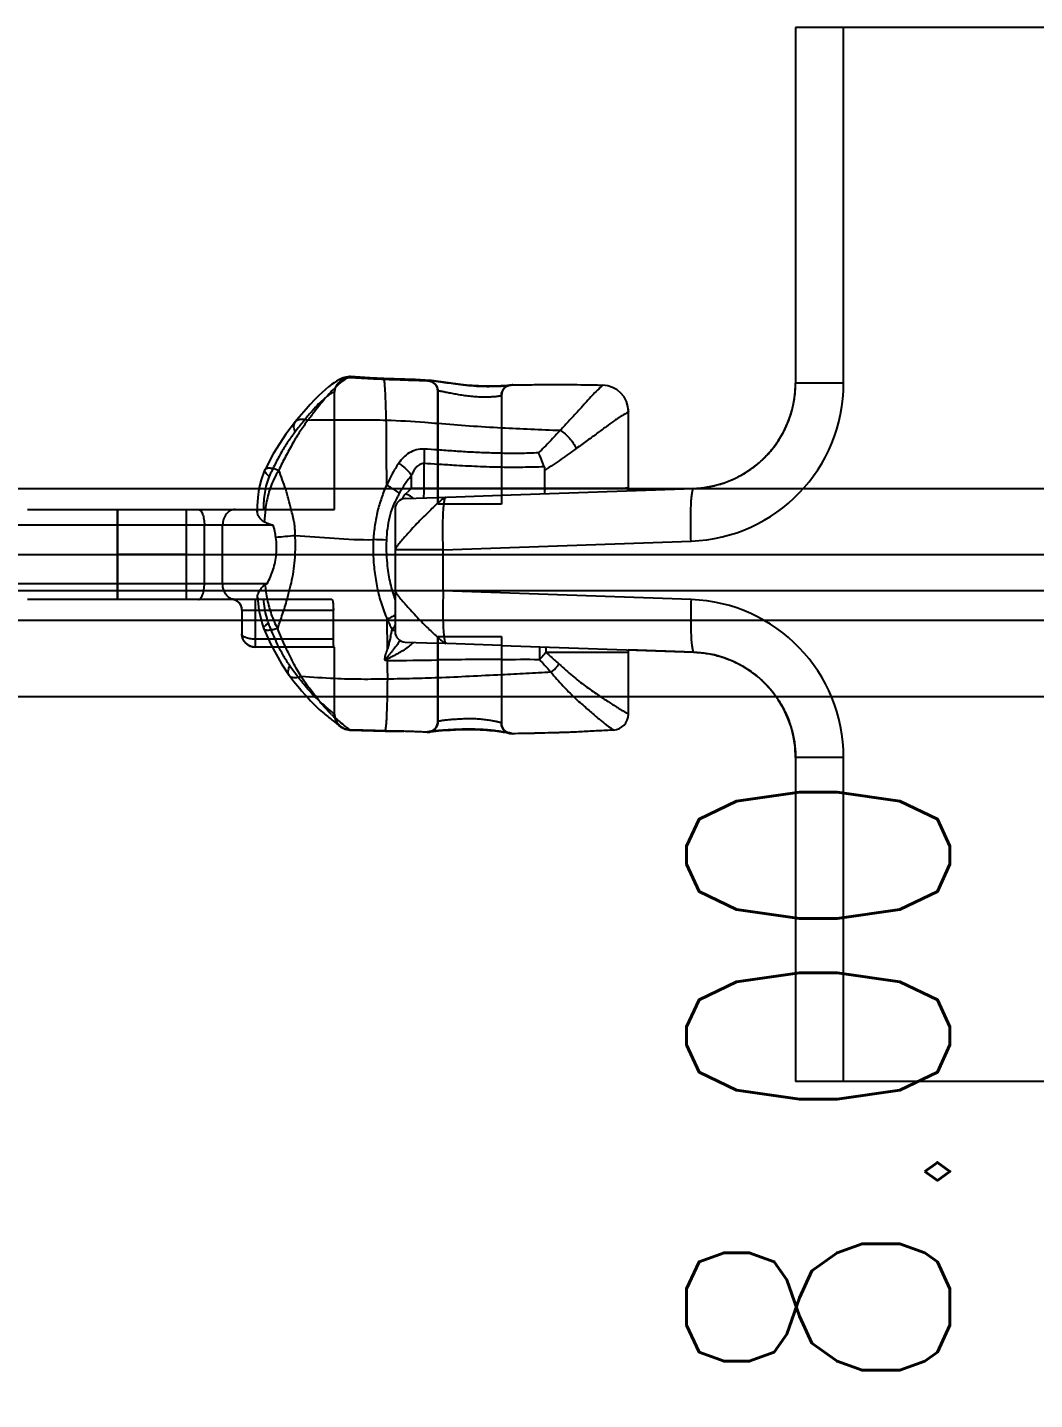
# Model space of a CAD drawing. Header units: millimetres. Extents: x 23075 to 24509, y -21593 to -20579.
# Drawn here: x 23833.58 to 23852.69, y -21282.66 to -21256.62 of the extents above; entities that cross this region are included whole.
import ezdxf

# ---------------------------------------------------------------- set-up
doc = ezdxf.new("R2010")
doc.units = ezdxf.units.MM
doc.header["$LTSCALE"] = 8
doc.linetypes.add('CENTER2', pattern=[1.125, 0.75, -0.125, 0.125, -0.125])
doc.layers.get('DEFPOINTS').update_dxf_attribs({"color": 6})
doc.layers.add('Cav-cor', color=30, linetype='Continuous')
doc.layers.add('PIN', color=5, linetype='Continuous')
doc.layers.add('dim', color=3, linetype='Continuous', lineweight=15)
doc.styles.get("Standard").update_dxf_attribs({"font": 'txt.shx', "width": 0.8, "bigfont": 'chineset.shx'})
doc.dimstyles.new('ISO-25', dxfattribs={"dimtxt": 5, "dimasz": 4, "dimexe": 0.3, "dimexo": 0.3, "dimtad": 0, "dimzin": 1, "dimdsep": 46, "dimtxsty": 'Standard', "dimcen": 0, "dimclrd": 3, "dimclre": 3, "dimclrt": 3, "dimazin": 0, "dimtfac": 1, "dimtofl": 0, "dimtmove": 0, "dimatfit": 0, "dimfxl": 0, "dimarcsym": 0})

# ---------------------------------------------------------------- blocks, each defined once
blk = doc.blocks.new('20160803.145918')
at = {"layer": 'PIN'}
for p, q in [((-120.73375, 1.25), (-4, 1.25)), ((-120.73375, -1.25), (-4, -1.25))]:
    blk.add_line(p, q, dxfattribs=at)
at = {"layer": 'PIN', "linetype": 'CENTER2'}
blk.add_line((-120.73375, 0), (0, 0), dxfattribs=at)
blk = doc.blocks.new('20160901.135126')
at = {"layer": 'Cav-cor', "color": 241}
for p, q in [((105.838, 19.562), (84.838, 19.562)), ((84.838, 19.562), (84.838, 12.813)), ((105.838, 19.562), (84.838, 19.562)), ((84.838, 19.562), (84.838, 12.813)), ((85.751, 12.813), (85.751, 19.562)), ((77.022, 12.902), (77.016, 12.888)), ((77.023, 12.902), (77.022, 12.902)), ((77.9, 12.865), (77.901, 12.865)), ((78.297, 12.811), (78.019, 12.852)), ((79.417, 12.775), (79.417, 12.775)), ((79.457, 12.779), (79.457, 12.779)), ((79.471, 12.779), (79.457, 12.779)), ((85.751, 12.813), (84.838, 12.813)), ((76.089, 12.623), (76.089, 12.624)), ((76.089, 12.617), (76.089, 12.623)), ((76.089, 10.416), (76.089, 12.616)), ((76.089, 10.416), (76.089, 12.616)), ((78.049, 12.657), (78.049, 10.516)), ((78.049, 12.656), (78.049, 12.657)), ((78.049, 10.516), (78.049, 12.657)), ((79.27, 12.655), (79.255, 12.578)), ((79.255, 12.578), (79.255, 10.516)), ((79.255, 12.578), (79.255, 12.578)), ((79.255, 12.578), (79.255, 12.578)), ((79.255, 12.578), (79.255, 10.516)), ((81.666, 12.305), (81.665, 12.316)), ((81.667, 12.272), (81.666, 12.305)), ((81.667, 10.818), (81.667, 12.272)), ((81.667, 12.272), (81.667, 12.272)), ((81.667, 10.818), (81.667, 12.272)), ((77.789, 10.818), (77.789, 11.285)), ((74.77, 11.173), (74.77, 11.173)), ((77.552, 10.818), (77.552, 11.066)), ((80.077, 10.818), (80.077, 11.16)), ((77.552, 10.818), (78.049, 10.818)), ((78.049, 10.818), (79.255, 10.818)), ((78.049, 10.645), (79.255, 10.687)), ((79.255, 10.818), (81.608, 10.818)), ((79.255, 10.687), (82.908, 10.814)), ((81.667, 10.818), (81.608, 10.818)), ((81.663, 10.771), (81.667, 10.818)), ((82.908, 10.814), (81.663, 10.771)), ((70.26, 10.416), (76.089, 10.416)), ((70.26, 10.416), (76.089, 10.416)), ((71.969, 10.416), (71.969, 8.707)), ((71.969, 10.416), (73.275, 10.416)), ((71.969, 8.707), (71.969, 10.416)), ((73.275, 10.416), (73.275, 8.707)), ((73.275, 10.416), (73.275, 8.707)), ((77.238, 10.423), (77.238, 8.097)), ((77.431, 10.623), (78.049, 10.645)), ((79.255, 10.516), (78.049, 10.516)), ((79.255, 10.516), (78.049, 10.516)), ((71.969, 10.114), (69.959, 10.114)), ((73.275, 10.114), (71.969, 10.114)), ((74.924, 10.114), (73.275, 10.114)), ((73.618, 9.009), (73.618, 10.114)), ((73.965, 9.009), (73.965, 10.114)), ((78.151, 9.651), (77.238, 9.651)), ((78.151, 9.651), (82.855, 9.815)), ((78.151, 8.87), (78.151, 9.651)), ((-16.052, 9.562), (71.969, 9.562)), ((73.275, 9.562), (71.969, 9.562)), ((73.275, 9.562), (108.838, 9.562)), ((3.571, 8.878), (108.838, 8.878)), ((69.959, 9.009), (71.969, 9.009)), ((71.969, 9.009), (73.275, 9.009)), ((73.275, 9.009), (74.811, 9.009)), ((74.768, 8.993), (74.811, 9.009)), ((78.151, 8.87), (77.238, 8.87)), ((82.855, 8.705), (78.151, 8.87)), ((71.969, 8.707), (70.26, 8.707)), ((71.969, 8.707), (70.26, 8.707)), ((73.275, 8.707), (71.969, 8.707)), ((74.129, 8.707), (73.275, 8.707)), ((76.036, 8.707), (73.275, 8.707)), ((74.582, 8.707), (74.582, 7.803)), ((74.33, 8.506), (74.33, 8.054)), ((74.33, 8.506), (76.066, 8.506)), ((74.33, 8.506), (74.33, 8.054)), ((76.066, 7.954), (76.066, 8.506)), ((74.749, 8.148), (74.749, 8.148)), ((76.066, 7.954), (74.582, 7.954)), ((77.431, 7.897), (78.049, 7.876)), ((78.049, 8.004), (78.049, 6.388)), ((78.049, 8.004), (79.255, 8.004)), ((78.049, 8.004), (79.255, 8.004)), ((78.049, 6.388), (78.049, 8.004)), ((79.255, 7.834), (78.049, 7.876)), ((79.255, 8.004), (79.255, 6.361)), ((79.255, 8.004), (79.255, 6.361)), ((79.255, 7.834), (82.908, 7.706)), ((76.089, 7.803), (74.582, 7.803)), ((76.089, 7.803), (74.582, 7.803)), ((76.089, 6.533), (76.089, 7.803)), ((76.089, 6.533), (76.089, 7.803)), ((81.667, 7.702), (80.101, 7.702)), ((81.667, 7.702), (81.663, 7.75)), ((82.908, 7.706), (81.663, 7.749)), ((81.667, 6.531), (81.667, 7.702)), ((81.667, 6.531), (81.667, 7.702)), ((3.571, 6.868), (108.838, 6.868)), ((76.089, 6.532), (76.086, 6.532)), ((76.089, 6.533), (76.089, 6.532)), ((81.667, 6.518), (81.667, 6.531)), ((76.06, 6.404), (76.118, 6.36)), ((76.118, 6.36), (76.139, 6.343)), ((76.139, 6.343), (76.156, 6.329)), ((76.156, 6.329), (76.178, 6.311)), ((78.049, 6.388), (78.047, 6.361)), ((78.049, 6.388), (78.049, 6.388)), ((78.049, 6.388), (78.049, 6.388)), ((79.26, 6.317), (79.255, 6.361)), ((79.255, 6.361), (79.255, 6.361)), ((79.255, 6.361), (79.255, 6.361)), ((79.276, 6.27), (79.26, 6.317)), ((79.298, 6.237), (79.276, 6.27)), ((76.381, 6.229), (76.379, 6.23)), ((76.381, 6.231), (76.381, 6.229)), ((76.381, 6.229), (77.05, 6.211)), ((77.049, 6.212), (77.05, 6.211)), ((77.05, 6.211), (77.05, 6.211)), ((77.05, 6.211), (77.163, 6.209)), ((77.163, 6.209), (77.402, 6.205)), ((77.293, 6.207), (77.266, 6.207)), ((77.484, 6.203), (77.469, 6.203)), ((77.484, 6.203), (77.47, 6.203)), ((77.496, 6.203), (77.484, 6.203)), ((77.506, 6.202), (77.496, 6.203)), ((77.838, 6.188), (77.838, 6.188)), ((77.91, 6.198), (77.907, 6.197)), ((77.918, 6.2), (77.91, 6.198)), ((78.129, 6.22), (78.205, 6.225)), ((78.205, 6.225), (78.291, 6.23)), ((79.374, 6.179), (79.356, 6.187)), ((79.457, 6.16), (79.457, 6.16)), ((84.838, 5.707), (84.838, -0.438)), ((85.751, 5.707), (84.838, 5.707)), ((84.838, 5.707), (84.838, -0.438)), ((85.751, -0.438), (85.751, 5.707)), ((105.838, -0.438), (84.838, -0.438)), ((105.838, -0.438), (84.838, -0.438))]:
    blk.add_line(p, q, dxfattribs=at)
for points in [[(76.393, 12.935), (76.375, 12.936), (76.303, 12.928), (76.251, 12.913), (76.209, 12.896), (76.167, 12.874), (76.124, 12.848), (76.082, 12.82), (76.033, 12.785), (75.977, 12.743), (75.918, 12.693), (75.853, 12.635), (75.783, 12.569), (75.708, 12.492), (75.629, 12.407), (75.548, 12.317), (75.463, 12.22), (75.374, 12.114), (75.347, 12.082)], [(77.022, 12.902), (76.758, 12.915), (76.393, 12.935)], [(77.901, 12.865), (77.618, 12.878), (77.023, 12.902)], [(78.019, 12.852), (77.971, 12.858), (77.929, 12.863), (77.9, 12.865)], [(79.418, 12.775), (79.409, 12.773), (79.377, 12.769), (79.322, 12.763), (79.245, 12.758), (79.151, 12.755), (79.046, 12.753), (78.934, 12.754), (78.818, 12.758), (78.703, 12.765), (78.592, 12.774), (78.486, 12.786), (78.388, 12.798), (78.297, 12.811)], [(78.047, 12.684), (78.049, 12.665), (78.049, 12.657)], [(75.347, 12.082), (75.164, 11.846), (74.926, 11.47), (74.77, 11.173)], [(74.77, 11.173), (74.756, 11.142), (74.694, 10.974), (74.654, 10.805), (74.631, 10.64), (74.621, 10.481), (74.62, 10.369)], [(74.625, 8.751), (74.651, 8.506), (74.714, 8.242), (74.749, 8.148)], [(74.749, 8.148), (74.879, 7.854), (75.08, 7.483), (75.227, 7.266)], [(75.227, 7.266), (75.238, 7.251), (75.277, 7.2), (75.315, 7.152), (75.353, 7.105), (75.391, 7.06), (75.427, 7.017), (75.463, 6.976), (75.532, 6.897)], [(75.532, 6.897), (75.566, 6.858), (75.6, 6.82), (75.634, 6.783), (75.668, 6.748), (75.702, 6.714), (75.735, 6.682), (75.767, 6.651), (75.798, 6.622), (75.828, 6.596), (75.857, 6.571), (75.884, 6.547), (75.91, 6.525), (75.935, 6.505), (75.959, 6.485), (75.981, 6.467), (76.003, 6.45), (76.023, 6.433), (76.042, 6.418), (76.06, 6.404)], [(76.09, 6.515), (76.089, 6.522), (76.089, 6.532)], [(76.178, 6.311), (76.186, 6.305), (76.195, 6.299), (76.203, 6.292), (76.211, 6.287), (76.216, 6.283), (76.219, 6.281)], [(76.217, 6.282), (76.288, 6.247), (76.371, 6.23), (76.381, 6.229)], [(78.017, 6.28), (77.992, 6.248), (77.963, 6.224), (77.962, 6.223)], [(78.047, 6.361), (78.036, 6.318), (78.017, 6.28)], [(77.907, 6.197), (77.907, 6.197), (77.907, 6.197), (77.911, 6.197), (77.917, 6.199), (77.927, 6.2), (77.938, 6.202), (77.953, 6.204), (77.97, 6.206), (77.989, 6.209), (78.012, 6.211), (78.037, 6.213), (78.064, 6.216), (78.095, 6.218), (78.129, 6.22)], [(77.962, 6.223), (77.936, 6.208), (77.918, 6.2)], [(78.291, 6.23), (78.387, 6.234), (78.438, 6.237), (78.492, 6.239), (78.548, 6.24), (78.606, 6.241), (78.666, 6.241), (78.727, 6.24), (78.789, 6.239), (78.851, 6.236), (78.912, 6.233), (78.971, 6.228), (79.028, 6.223), (79.081, 6.218), (79.132, 6.212), (79.178, 6.207), (79.22, 6.201), (79.258, 6.196), (79.292, 6.191), (79.32, 6.187), (79.344, 6.183), (79.363, 6.18), (79.375, 6.177), (79.377, 6.177)], [(79.356, 6.187), (79.331, 6.204), (79.302, 6.232), (79.298, 6.237)], [(79.377, 6.177), (79.382, 6.176), (79.382, 6.176), (79.374, 6.179)]]:
    blk.add_lwpolyline(points, dxfattribs=at)
for centre, radius, start, end in [((77.848, 12.657), 0.201, 0.255, 87.7044), ((79.456, 12.578), 0.201, 89.711, 179.9919), ((79.456, 12.578), 0.201, 89.711, 179.9919), ((81.164, 12.272), 0.503, 359.9822, 88.7832), ((81.164, 12.272), 0.503, 359.9822, 88.7832), ((82.751, 12.813), 3, 272, 360), ((82.838, 12.813), 2, 272, 0), ((77.9, 10.876), 2.581, 133.6783, 136.1135), ((78.53, -217.653), 229.778, 90.60854, 90.73484), ((81.609, 54.532), 42.631, 265.2092, 266.8339), ((80.136, 9.126), 3.238, 150.5436, 151.6797), ((75.955, 12.387), 2.238, 311.1608, 312.8189), ((77.426, 10.573), 0.13, 83.2344, 89.013), ((81.365, 10.818), 0.301, 351.0385, 0), ((81.365, 10.818), 0.301, 351.0385, 0), ((77.438, 10.423), 0.2, 92, 180), ((79.258, 9.163), 1.829, 131.2904, 132.3528), ((77.394, -12.808), 22.818, 95.1574, 96.086), ((76.219, -7.584), 17.438, 87.1943, 88.012), ((74.129, 8.506), 0.201, 0, 90), ((82.751, 5.707), 3, 0, 88), ((79.672, 9.439), 2.812, 203.1953, 204.7722), ((84.983, 11.958), 8.69, 205.7839, 206.1335), ((69.624, 9.694), 7.717, 347.8314, 348.3111), ((76.156, 8.874), 1.266, 324.0342, 325.2214), ((77.324, 9.029), 0.91, 260.9785, 262.7951), ((77.316, 8.967), 0.847, 262.7905, 264.6953), ((77.438, 8.097), 0.2, 180, 268), ((74.582, 8.054), 0.251, 180, 270), ((72.473, 9.078), 4.802, 347.0229, 347.8466), ((80.808, -237.912), 245.487, 90.36253, 90.64399), ((81.365, 7.702), 0.301, 0, 8.9615), ((81.365, 7.702), 0.301, 0, 8.9615), ((82.838, 5.707), 2, 0, 88), ((78.031, 8.636), 2.909, 226.5926, 228.452), ((76.391, 6.533), 0.302, 179.9806, 268.1659), ((76.388, 6.533), 0.299, 180.0047, 268.1795), ((81.365, 6.531), 0.302, 273.5894, 0.0005), ((81.365, 6.531), 0.302, 273.5894, 0.0005), ((78.408, 9.058), 3.475, 228.4218, 230.9041), ((77.848, 6.388), 0.201, 267.2242, 359.9976), ((77.848, 6.388), 0.201, 267.2242, 359.9976), ((79.456, 6.361), 0.201, 179.9936, 270.3554), ((79.456, 6.361), 0.201, 179.9936, 270.3554), ((77.408, 19.523), 13.316, 268.455, 268.8824), ((77.68, 33.638), 27.434, 268.8894, 269.1364), ((77.097, -8.782), 14.99, 88.8335, 89.2537), ((77.005, -13.577), 19.786, 88.8498, 89.1661), ((77.234, -1.96), 8.167, 88.3466, 88.8212), ((77.232, -1.814), 8.021, 88.3003, 88.7829), ((77.192, -3.13), 9.338, 88.0693, 88.2054), ((77.111, -5.43), 11.639, 87.628, 88.0551), ((78.133, 4.658), 1.561, 97.5835, 97.8221), ((79.032, 4.242), 1.97, 80.1414, 80.2594)]:
    blk.add_arc(centre, radius, start, end, dxfattribs=at)
for points in [[(76.089, 12.616), (76.089, 12.64), (76.095, 12.687), (76.119, 12.754), (76.157, 12.813), (76.209, 12.862), (76.27, 12.897), (76.337, 12.917), (76.384, 12.92), (76.407, 12.919)], [(76.407, 12.919), (76.514, 12.913), (76.722, 12.902), (76.92, 12.892), (77.016, 12.888)], [(77.016, 12.888), (77.087, 12.885), (77.229, 12.88), (77.436, 12.873), (77.643, 12.866), (77.785, 12.861), (77.856, 12.858)], [(77.856, 12.858), (77.877, 12.857), (77.916, 12.849), (77.971, 12.82), (78.015, 12.774), (78.042, 12.719), (78.049, 12.678), (78.049, 12.657)], [(79.338, 12.741), (79.362, 12.758), (79.389, 12.769), (79.417, 12.775)], [(79.457, 12.779), (79.561, 12.778), (79.766, 12.781), (80.066, 12.787), (80.352, 12.786), (80.627, 12.785), (80.897, 12.781), (81.082, 12.777), (81.175, 12.775)], [(79.255, 12.578), (79.255, 12.602), (79.259, 12.626), (79.268, 12.649)], [(79.268, 12.649), (79.282, 12.685), (79.307, 12.718), (79.338, 12.741)], [(78.049, 11.544), (77.963, 11.551), (77.877, 11.556), (77.79, 11.56)], [(78.049, 11.271), (77.962, 11.276), (77.876, 11.281), (77.789, 11.285)], [(80.068, 11.224), (80.074, 11.203), (80.077, 11.182), (80.077, 11.16)], [(77.552, 10.818), (77.527, 10.794), (77.502, 10.77), (77.476, 10.746)], [(74.776, 10.416), (74.766, 10.338), (74.759, 10.259), (74.753, 10.18)], [(77.386, 10.641), (77.382, 10.632), (77.378, 10.623), (77.375, 10.613)], [(76.824, 9.843), (76.82, 9.75), (76.819, 9.656), (76.822, 9.562)], [(77.072, 9.833), (77.069, 9.743), (77.069, 9.652), (77.073, 9.562)], [(74.768, 8.993), (74.777, 8.897), (74.791, 8.801), (74.811, 8.707)], [(74.629, 8.733), (74.627, 8.739), (74.626, 8.745), (74.625, 8.751)], [(77.119, 8.261), (77.132, 8.233), (77.145, 8.206), (77.158, 8.178)], [(77.238, 8.217), (77.225, 8.195), (77.211, 8.173), (77.196, 8.152)], [(77.042, 7.562), (77.042, 7.558), (77.043, 7.553), (77.045, 7.55)], [(77.095, 7.547), (77.413, 7.549), (77.731, 7.555), (78.049, 7.559)], [(79.255, 7.57), (79.495, 7.571), (79.736, 7.572), (79.976, 7.57)], [(77.095, 7.547), (77.079, 7.547), (77.062, 7.549), (77.045, 7.55)], [(76.089, 7.205), (75.878, 7.215), (75.668, 7.23), (75.457, 7.244)], [(76.144, 6.359), (76.112, 6.404), (76.093, 6.46), (76.09, 6.515)], [(76.379, 6.23), (76.323, 6.232), (76.266, 6.25), (76.219, 6.281)], [(76.662, 6.223), (76.568, 6.225), (76.474, 6.227), (76.379, 6.23)], [(77.049, 6.212), (76.934, 6.215), (76.708, 6.222), (76.489, 6.228), (76.381, 6.231)], [(77.052, 6.212), (76.922, 6.216), (76.792, 6.22), (76.662, 6.223)], [(77.484, 6.203), (77.411, 6.205), (77.266, 6.207), (77.121, 6.21), (77.049, 6.212)], [(77.838, 6.188), (77.794, 6.19), (77.709, 6.194), (77.591, 6.199), (77.519, 6.202), (77.484, 6.203)], [(77.838, 6.188), (77.861, 6.186), (77.885, 6.19), (77.907, 6.196)], [(79.457, 6.16), (79.419, 6.159), (79.379, 6.171), (79.347, 6.192)], [(81.384, 6.23), (81.287, 6.224), (81.091, 6.213), (80.79, 6.197), (80.495, 6.182), (80.211, 6.176), (79.945, 6.168), (79.693, 6.162), (79.534, 6.16), (79.457, 6.16)]]:
    blk.add_open_spline(points, degree=3, dxfattribs=at)
for points, knots in [([(76.089, 12.616), (76.089, 12.64), (76.095, 12.687), (76.119, 12.754), (76.157, 12.813), (76.209, 12.861), (76.27, 12.897), (76.337, 12.917), (76.384, 12.92), (76.407, 12.919)], [0, 0, 0, 0, 0.143277, 0.286482, 0.429569, 0.57244, 0.715076, 0.857546, 1, 1, 1, 1]), ([(76.204, 12.82), (76.197, 12.814), (76.167, 12.789), (76.139, 12.763), (76.118, 12.742)], [0, 0, 0, 0, 0.231713, 1, 1, 1, 1]), ([(76.338, 12.915), (76.318, 12.904), (76.272, 12.873), (76.228, 12.84), (76.204, 12.82)], [0, 0, 0, 0, 0.424491, 1, 1, 1, 1]), ([(76.393, 12.935), (76.386, 12.936), (76.366, 12.929), (76.349, 12.921), (76.338, 12.915)], [0, 0, 0, 0, 0.382917, 1, 1, 1, 1]), ([(76.407, 12.919), (76.407, 12.923), (76.405, 12.932), (76.397, 12.935), (76.393, 12.935)], [0, 0, 0, 0, 0.533923, 1, 1, 1, 1]), ([(76.407, 12.919), (76.511, 12.913), (76.714, 12.902), (76.917, 12.892), (77.016, 12.888)], [0, 0, 0, 0, 0.512582, 1, 1, 1, 1]), ([(77.016, 12.888), (77.087, 12.885), (77.227, 12.88), (77.436, 12.873), (77.645, 12.866), (77.785, 12.861), (77.856, 12.858)], [0, 0, 0, 0, 0.252568, 0.500156, 0.747842, 1, 1, 1, 1]), ([(77.028, 12.893), (77.027, 12.893), (77.027, 12.896), (77.025, 12.899), (77.024, 12.9)], [0, 0, 0, 0, 0.288826, 1, 1, 1, 1]), ([(77.044, 12.771), (77.042, 12.799), (77.038, 12.839), (77.032, 12.88), (77.028, 12.893)], [0, 0, 0, 0, 0.675139, 1, 1, 1, 1]), ([(77.071, 12.111), (77.069, 12.183), (77.065, 12.316), (77.059, 12.499), (77.052, 12.648), (77.047, 12.734), (77.044, 12.771)], [0, 0, 0, 0, 0.326082, 0.606221, 0.832037, 1, 1, 1, 1]), ([(77.856, 12.858), (77.857, 12.862), (77.877, 12.866), (77.89, 12.865), (77.9, 12.865)], [0, 0, 0, 0, 0.300818, 1, 1, 1, 1]), ([(77.856, 12.858), (77.876, 12.857), (77.917, 12.849), (77.971, 12.82), (78.015, 12.775), (78.042, 12.719), (78.049, 12.678), (78.049, 12.657)], [0, 0, 0, 0, 0.197848, 0.398337, 0.600753, 0.799922, 1, 1, 1, 1]), ([(77.901, 12.865), (77.904, 12.865), (77.917, 12.864), (77.931, 12.862), (77.941, 12.861)], [0, 0, 0, 0, 0.220312, 1, 1, 1, 1]), ([(77.941, 12.861), (77.95, 12.86), (77.988, 12.855), (78.026, 12.85), (78.056, 12.845)], [0, 0, 0, 0, 0.213083, 1, 1, 1, 1]), ([(78.056, 12.845), (78.165, 12.829), (78.406, 12.791), (78.715, 12.758), (78.973, 12.75), (79.143, 12.752), (79.281, 12.758), (79.362, 12.765), (79.395, 12.769)], [0, 0, 0, 0, 0.244944, 0.545423, 0.691586, 0.820704, 0.925478, 1, 1, 1, 1]), ([(79.395, 12.769), (79.402, 12.77), (79.422, 12.772), (79.442, 12.776), (79.454, 12.778)], [0, 0, 0, 0, 0.368835, 1, 1, 1, 1]), ([(79.457, 12.779), (79.559, 12.778), (79.762, 12.781), (80.059, 12.787), (80.346, 12.786), (80.625, 12.785), (80.9, 12.781), (81.083, 12.777), (81.175, 12.775)], [0, 0, 0, 0, 0.179107, 0.35307, 0.519815, 0.680488, 0.839051, 1, 1, 1, 1]), ([(81.175, 12.775), (81.175, 12.772), (81.172, 12.764), (81.161, 12.752), (81.142, 12.735), (81.116, 12.712), (81.084, 12.684), (81.029, 12.63), (80.945, 12.544), (80.856, 12.441), (80.772, 12.346), (80.699, 12.269), (80.622, 12.187), (80.542, 12.1), (80.459, 12.009), (80.401, 11.948), (80.371, 11.917)], [0, 0, 0, 0, 0.007303, 0.020518, 0.042183, 0.071388, 0.108016, 0.152084, 0.267517, 0.414681, 0.498968, 0.589678, 0.685648, 0.785832, 0.890347, 1, 1, 1, 1]), ([(76.089, 12.617), (76.089, 12.622), (76.088, 12.631), (76.076, 12.635), (76.067, 12.633), (76.052, 12.629), (76.03, 12.618), (75.999, 12.599), (75.962, 12.572), (75.918, 12.538), (75.848, 12.478), (75.749, 12.382), (75.647, 12.269), (75.56, 12.164), (75.463, 12.046), (75.391, 11.954), (75.343, 11.89)], [0, 0, 0, 0, 0.012192, 0.022664, 0.030038, 0.039372, 0.064293, 0.098031, 0.140669, 0.191949, 0.252173, 0.398182, 0.575451, 0.674405, 0.778428, 1, 1, 1, 1]), ([(76.04, 12.665), (76.004, 12.628), (75.93, 12.547), (75.82, 12.414), (75.704, 12.265), (75.624, 12.161), (75.583, 12.107)], [0, 0, 0, 0, 0.213884, 0.455273, 0.71758, 1, 1, 1, 1]), ([(78.049, 12.656), (78.049, 12.658), (78.051, 12.663), (78.061, 12.664), (78.075, 12.665), (78.094, 12.663), (78.119, 12.659), (78.149, 12.654), (78.184, 12.647), (78.238, 12.636), (78.316, 12.621), (78.418, 12.601), (78.529, 12.583), (78.645, 12.567), (78.762, 12.557), (78.875, 12.552), (78.979, 12.552), (79.059, 12.555), (79.115, 12.558), (79.15, 12.561), (79.181, 12.564), (79.207, 12.568), (79.225, 12.571), (79.236, 12.573), (79.243, 12.575), (79.248, 12.576), (79.252, 12.577), (79.253, 12.577), (79.255, 12.578), (79.255, 12.578)], [0, 0, 0, 0, 0.004394, 0.011311, 0.02263, 0.03863, 0.059232, 0.084221, 0.113307, 0.146148, 0.221648, 0.307688, 0.401024, 0.498225, 0.595649, 0.689504, 0.776094, 0.85205, 0.885115, 0.914483, 0.93989, 0.961101, 0.977901, 0.984585, 0.990096, 0.99441, 0.99751, 0.999377, 1, 1, 1, 1]), ([(81.667, 12.272), (81.667, 12.269), (81.66, 12.262), (81.647, 12.252), (81.624, 12.238), (81.593, 12.22), (81.553, 12.197), (81.505, 12.168), (81.449, 12.132), (81.361, 12.072), (81.235, 11.98), (81.069, 11.855), (80.879, 11.718), (80.746, 11.622), (80.677, 11.572)], [0, 0, 0, 0, 0.007171, 0.021156, 0.042954, 0.07277, 0.110609, 0.15661, 0.211094, 0.273821, 0.42188, 0.5952, 0.788783, 1, 1, 1, 1]), ([(75.583, 12.107), (75.533, 12.039), (75.458, 11.935), (75.365, 11.789), (75.296, 11.671), (75.228, 11.548), (75.136, 11.379), (75.071, 11.249), (75.031, 11.16)], [0, 0, 0, 0, 0.22921, 0.349965, 0.474489, 0.602244, 0.7328, 1, 1, 1, 1]), ([(75.343, 11.89), (75.335, 11.908), (75.322, 11.943), (75.315, 11.995), (75.323, 12.043), (75.338, 12.071), (75.347, 12.082)], [0, 0, 0, 0, 0.28879, 0.548949, 0.782465, 1, 1, 1, 1]), ([(75.347, 12.082), (75.358, 12.096), (75.389, 12.119), (75.447, 12.133), (75.514, 12.13), (75.56, 12.116), (75.583, 12.107)], [0, 0, 0, 0, 0.209762, 0.440823, 0.704535, 1, 1, 1, 1]), ([(76.089, 12.113), (76.171, 12.113), (76.335, 12.115), (76.58, 12.114), (76.825, 12.114), (76.989, 12.113), (77.071, 12.111)], [0, 0, 0, 0, 0.250215, 0.50027, 0.750027, 1, 1, 1, 1]), ([(77.078, 10.879), (77.078, 11.101), (77.078, 11.421), (77.074, 11.831), (77.073, 12.021), (77.071, 12.111)], [0, 0, 0, 0, 0.53842, 0.779573, 1, 1, 1, 1]), ([(77.071, 12.111), (77.316, 12.103), (77.642, 12.084), (77.968, 12.057), (78.049, 12.05)], [0, 0, 0, 0, 0.750478, 1, 1, 1, 1]), ([(75.343, 11.89), (75.297, 11.83), (75.204, 11.703), (75.077, 11.498), (74.958, 11.276), (74.884, 11.122), (74.848, 11.043)], [0, 0, 0, 0, 0.231812, 0.478169, 0.735358, 1, 1, 1, 1]), ([(79.255, 11.966), (79.441, 11.956), (79.813, 11.937), (80.185, 11.925), (80.371, 11.917)], [0, 0, 0, 0, 0.49969, 1, 1, 1, 1]), ([(80.371, 11.917), (80.339, 11.882), (80.272, 11.813), (80.174, 11.704), (80.069, 11.596), (79.997, 11.525), (79.961, 11.489)], [0, 0, 0, 0, 0.23975, 0.486556, 0.74078, 1, 1, 1, 1]), ([(80.371, 11.917), (80.437, 11.876), (80.555, 11.772), (80.644, 11.643), (80.677, 11.572)], [0, 0, 0, 0, 0.498343, 1, 1, 1, 1]), ([(77.79, 11.56), (77.74, 11.562), (77.64, 11.551), (77.461, 11.476), (77.358, 11.37), (77.306, 11.293)], [0, 0, 0, 0, 0.262874, 0.515911, 1, 1, 1, 1]), ([(77.79, 11.56), (77.791, 11.539), (77.793, 11.447), (77.792, 11.355), (77.789, 11.285)], [0, 0, 0, 0, 0.231078, 1, 1, 1, 1]), ([(79.255, 11.48), (79.154, 11.482), (78.953, 11.489), (78.651, 11.502), (78.35, 11.521), (78.149, 11.537), (78.049, 11.544)], [0, 0, 0, 0, 0.249968, 0.499877, 0.749892, 1, 1, 1, 1]), ([(79.961, 11.489), (79.843, 11.484), (79.608, 11.475), (79.373, 11.477), (79.255, 11.48)], [0, 0, 0, 0, 0.499765, 1, 1, 1, 1]), ([(80.068, 11.224), (80.06, 11.247), (80.03, 11.338), (79.993, 11.426), (79.961, 11.489)], [0, 0, 0, 0, 0.259104, 1, 1, 1, 1]), ([(80.677, 11.572), (80.63, 11.539), (80.534, 11.47), (80.389, 11.365), (80.236, 11.261), (80.131, 11.194), (80.077, 11.16)], [0, 0, 0, 0, 0.238134, 0.485274, 0.739503, 1, 1, 1, 1]), ([(74.77, 11.173), (74.776, 11.185), (74.797, 11.198), (74.829, 11.203), (74.876, 11.203), (74.945, 11.19), (75.001, 11.171), (75.031, 11.16)], [0, 0, 0, 0, 0.14062, 0.23769, 0.355683, 0.649466, 1, 1, 1, 1]), ([(77.306, 11.293), (77.262, 11.229), (77.18, 11.094), (77.112, 10.952), (77.078, 10.879)], [0, 0, 0, 0, 0.493991, 1, 1, 1, 1]), ([(77.306, 11.293), (77.329, 11.277), (77.419, 11.211), (77.501, 11.131), (77.552, 11.066)], [0, 0, 0, 0, 0.253998, 1, 1, 1, 1]), ([(77.789, 11.285), (77.76, 11.287), (77.701, 11.273), (77.636, 11.215), (77.588, 11.144), (77.563, 11.092), (77.552, 11.066)], [0, 0, 0, 0, 0.252419, 0.501462, 0.750238, 1, 1, 1, 1]), ([(79.255, 11.215), (79.104, 11.217), (78.802, 11.227), (78.4, 11.248), (78.149, 11.265), (78.049, 11.271)], [0, 0, 0, 0, 0.374992, 0.749995, 1, 1, 1, 1]), ([(80.068, 11.224), (79.932, 11.219), (79.661, 11.212), (79.39, 11.212), (79.255, 11.215)], [0, 0, 0, 0, 0.500002, 1, 1, 1, 1]), ([(74.848, 11.043), (74.806, 10.946), (74.752, 10.737), (74.739, 10.524), (74.738, 10.416)], [0, 0, 0, 0, 0.493896, 1, 1, 1, 1]), ([(74.848, 11.043), (74.834, 11.054), (74.809, 11.077), (74.776, 11.116), (74.762, 11.155), (74.77, 11.173)], [0, 0, 0, 0, 0.349841, 0.634102, 1, 1, 1, 1]), ([(75.031, 11.16), (74.996, 11.106), (74.917, 10.961), (74.826, 10.712), (74.789, 10.515), (74.776, 10.416)], [0, 0, 0, 0, 0.244667, 0.621007, 1, 1, 1, 1]), ([(75.264, 10.416), (75.247, 10.48), (75.221, 10.577), (75.188, 10.704), (75.155, 10.83), (75.096, 10.98), (75.054, 11.1), (75.031, 11.16)], [0, 0, 0, 0, 0.256059, 0.382736, 0.508182, 0.756061, 1, 1, 1, 1]), ([(77.552, 11.066), (77.508, 11.012), (77.423, 10.9), (77.352, 10.779), (77.317, 10.718)], [0, 0, 0, 0, 0.494897, 1, 1, 1, 1]), ([(77.078, 10.879), (77.06, 10.84), (77.024, 10.761), (76.98, 10.637), (76.94, 10.511), (76.903, 10.382), (76.874, 10.25), (76.854, 10.115), (76.835, 9.98), (76.825, 9.889), (76.824, 9.843)], [0, 0, 0, 0, 0.120795, 0.242991, 0.366741, 0.491812, 0.617974, 0.744902, 0.872304, 1, 1, 1, 1]), ([(77.078, 10.879), (77.1, 10.868), (77.184, 10.82), (77.263, 10.764), (77.317, 10.718)], [0, 0, 0, 0, 0.25972, 1, 1, 1, 1]), ([(77.428, 10.702), (77.423, 10.699), (77.406, 10.681), (77.393, 10.658), (77.386, 10.641)], [0, 0, 0, 0, 0.241385, 1, 1, 1, 1]), ([(77.583, 10.628), (77.561, 10.646), (77.517, 10.677), (77.466, 10.699), (77.441, 10.702)], [0, 0, 0, 0, 0.521091, 1, 1, 1, 1]), ([(77.782, 10.635), (77.783, 10.649), (77.788, 10.71), (77.789, 10.771), (77.789, 10.818)], [0, 0, 0, 0, 0.226355, 1, 1, 1, 1]), ([(80.077, 10.818), (80.077, 10.809), (80.077, 10.775), (80.074, 10.741), (80.072, 10.715)], [0, 0, 0, 0, 0.254405, 1, 1, 1, 1]), ([(82.855, 9.815), (82.853, 9.88), (82.85, 10.007), (82.848, 10.192), (82.85, 10.362), (82.855, 10.512), (82.863, 10.635), (82.874, 10.726), (82.886, 10.782), (82.897, 10.808), (82.904, 10.814), (82.908, 10.814)], [0, 0, 0, 0, 0.192892, 0.378387, 0.549363, 0.69942, 0.822915, 0.915362, 0.973822, 0.990313, 1, 1, 1, 1]), ([(73.505, 10.416), (73.512, 10.416), (73.529, 10.411), (73.551, 10.392), (73.57, 10.364), (73.593, 10.31), (73.612, 10.225), (73.618, 10.153), (73.618, 10.114)], [0, 0, 0, 0, 0.066508, 0.146248, 0.245745, 0.36635, 0.661351, 1, 1, 1, 1]), ([(74.2, 10.416), (74.169, 10.416), (74.104, 10.399), (74.027, 10.329), (73.977, 10.23), (73.965, 10.153), (73.965, 10.114)], [0, 0, 0, 0, 0.220906, 0.459837, 0.722188, 1, 1, 1, 1]), ([(74.62, 10.369), (74.62, 10.381), (74.627, 10.409), (74.656, 10.416), (74.669, 10.416)], [0, 0, 0, 0, 0.477595, 1, 1, 1, 1]), ([(75.343, 9.918), (75.341, 9.96), (75.339, 10.024), (75.334, 10.108), (75.322, 10.192), (75.297, 10.294), (75.275, 10.375), (75.264, 10.416)], [0, 0, 0, 0, 0.251224, 0.376664, 0.501876, 0.751514, 1, 1, 1, 1]), ([(77.286, 10.662), (77.253, 10.6), (77.191, 10.472), (77.126, 10.267), (77.087, 10.052), (77.075, 9.906), (77.072, 9.833)], [0, 0, 0, 0, 0.243661, 0.49262, 0.745417, 1, 1, 1, 1]), ([(78.025, 10.514), (77.996, 10.487), (77.934, 10.427), (77.837, 10.331), (77.731, 10.23), (77.628, 10.121), (77.53, 10.013), (77.44, 9.914), (77.361, 9.827), (77.316, 9.772), (77.297, 9.746)], [0, 0, 0, 0, 0.114167, 0.244858, 0.385577, 0.529049, 0.668844, 0.797551, 0.908998, 1, 1, 1, 1]), ([(78.203, 10.65), (78.204, 10.65), (78.193, 10.645), (78.188, 10.643), (78.168, 10.633), (78.15, 10.62), (78.129, 10.604), (78.096, 10.576), (78.069, 10.553), (78.051, 10.537)], [0, 0, 0, 0, 0.016941, 0.090039, 0.195198, 0.315214, 0.452232, 0.611247, 1, 1, 1, 1]), ([(78.151, 9.651), (78.145, 9.818), (78.141, 10.056), (78.15, 10.346), (78.159, 10.468), (78.165, 10.52)], [0, 0, 0, 0, 0.578347, 0.817231, 1, 1, 1, 1]), ([(78.165, 10.52), (78.167, 10.539), (78.171, 10.571), (78.18, 10.612), (78.188, 10.638), (78.198, 10.65), (78.203, 10.65)], [0, 0, 0, 0, 0.406702, 0.707154, 0.900329, 1, 1, 1, 1]), ([(74.753, 10.18), (74.731, 10.189), (74.696, 10.22), (74.656, 10.271), (74.63, 10.32), (74.621, 10.354), (74.62, 10.369)], [0, 0, 0, 0, 0.296568, 0.571272, 0.809462, 1, 1, 1, 1]), ([(74.753, 10.18), (74.767, 10.175), (74.794, 10.164), (74.828, 10.15), (74.856, 10.138), (74.874, 10.131), (74.888, 10.125), (74.901, 10.118), (74.913, 10.114), (74.921, 10.114)], [0, 0, 0, 0, 0.243007, 0.491032, 0.616898, 0.743925, 0.80794, 0.87251, 1, 1, 1, 1]), ([(74.975, 9.882), (74.972, 9.901), (74.967, 9.941), (74.956, 10), (74.944, 10.058), (74.932, 10.097), (74.924, 10.114)], [0, 0, 0, 0, 0.250871, 0.500931, 0.751764, 1, 1, 1, 1]), ([(75.342, 9.562), (75.345, 9.621), (75.347, 9.74), (75.344, 9.859), (75.343, 9.918)], [0, 0, 0, 0, 0.500037, 1, 1, 1, 1]), ([(75.343, 9.918), (75.589, 9.903), (76.082, 9.866), (76.577, 9.837), (76.824, 9.843)], [0, 0, 0, 0, 0.500028, 1, 1, 1, 1]), ([(74.982, 9.562), (74.987, 9.615), (74.992, 9.722), (74.982, 9.829), (74.975, 9.882)], [0, 0, 0, 0, 0.500084, 1, 1, 1, 1]), ([(77.297, 9.746), (77.282, 9.726), (77.263, 9.699), (77.242, 9.668), (77.238, 9.656), (77.238, 9.651)], [0, 0, 0, 0, 0.671003, 0.865426, 1, 1, 1, 1]), ([(74.811, 9.009), (74.834, 9.051), (74.875, 9.138), (74.945, 9.319), (74.972, 9.465), (74.982, 9.562)], [0, 0, 0, 0, 0.246956, 0.496363, 1, 1, 1, 1]), ([(75.188, 8.707), (75.197, 8.742), (75.215, 8.812), (75.251, 8.951), (75.296, 9.127), (75.328, 9.343), (75.339, 9.489), (75.342, 9.562)], [0, 0, 0, 0, 0.123541, 0.247724, 0.497378, 0.748323, 1, 1, 1, 1]), ([(76.822, 9.562), (76.823, 9.508), (76.829, 9.401), (76.846, 9.242), (76.869, 9.083), (76.896, 8.926), (76.932, 8.772), (76.979, 8.622), (77.03, 8.475), (77.067, 8.379), (77.087, 8.332)], [0, 0, 0, 0, 0.127036, 0.253796, 0.380193, 0.506089, 0.63114, 0.755296, 0.878406, 1, 1, 1, 1]), ([(77.073, 9.562), (77.076, 9.487), (77.086, 9.358), (77.112, 9.174), (77.153, 8.957), (77.201, 8.799), (77.238, 8.696)], [0, 0, 0, 0, 0.252359, 0.441012, 0.628851, 1, 1, 1, 1]), ([(73.505, 8.707), (73.512, 8.707), (73.529, 8.712), (73.551, 8.731), (73.57, 8.76), (73.593, 8.814), (73.612, 8.898), (73.618, 8.97), (73.618, 9.009)], [0, 0, 0, 0, 0.066508, 0.146248, 0.245745, 0.36635, 0.661352, 1, 1, 1, 1]), ([(74.062, 8.765), (74.031, 8.794), (73.981, 8.872), (73.965, 8.963), (73.965, 9.009)], [0, 0, 0, 0, 0.480065, 1, 1, 1, 1]), ([(74.628, 8.781), (74.632, 8.797), (74.645, 8.833), (74.669, 8.876), (74.694, 8.913), (74.715, 8.941), (74.735, 8.965), (74.752, 8.983), (74.762, 8.991), (74.768, 8.993)], [0, 0, 0, 0, 0.201274, 0.441143, 0.5729, 0.711109, 0.854597, 0.927563, 1, 1, 1, 1]), ([(77.238, 8.87), (77.238, 8.864), (77.243, 8.85), (77.259, 8.828), (77.281, 8.795), (77.299, 8.771), (77.31, 8.758)], [0, 0, 0, 0, 0.127506, 0.322011, 0.615782, 1, 1, 1, 1]), ([(78.151, 8.87), (78.145, 8.702), (78.141, 8.465), (78.15, 8.175), (78.159, 8.053), (78.165, 8)], [0, 0, 0, 0, 0.578347, 0.817231, 1, 1, 1, 1]), ([(74.2, 8.707), (74.176, 8.707), (74.124, 8.718), (74.081, 8.747), (74.062, 8.765)], [0, 0, 0, 0, 0.486361, 1, 1, 1, 1]), ([(74.625, 8.751), (74.625, 8.753), (74.625, 8.763), (74.627, 8.773), (74.628, 8.781)], [0, 0, 0, 0, 0.231465, 1, 1, 1, 1]), ([(74.672, 8.707), (74.662, 8.707), (74.644, 8.71), (74.632, 8.725), (74.629, 8.733)], [0, 0, 0, 0, 0.541399, 1, 1, 1, 1]), ([(74.835, 8.263), (74.822, 8.297), (74.775, 8.442), (74.754, 8.593), (74.746, 8.707)], [0, 0, 0, 0, 0.24611, 1, 1, 1, 1]), ([(74.811, 8.707), (74.831, 8.611), (74.881, 8.421), (74.96, 8.241), (75.01, 8.159)], [0, 0, 0, 0, 0.504667, 1, 1, 1, 1]), ([(75.01, 8.159), (75.026, 8.203), (75.057, 8.293), (75.102, 8.429), (75.149, 8.567), (75.176, 8.66), (75.188, 8.707)], [0, 0, 0, 0, 0.245757, 0.49488, 0.746566, 1, 1, 1, 1]), ([(76.036, 8.707), (76.039, 8.707), (76.045, 8.703), (76.05, 8.69), (76.055, 8.672), (76.061, 8.636), (76.065, 8.58), (76.066, 8.532), (76.066, 8.506)], [0, 0, 0, 0, 0.036811, 0.098318, 0.19039, 0.312035, 0.627559, 1, 1, 1, 1]), ([(77.31, 8.758), (77.356, 8.698), (77.439, 8.607), (77.556, 8.479), (77.655, 8.369), (77.762, 8.261), (77.866, 8.16), (77.961, 8.067), (78.022, 8.009), (78.051, 7.983)], [0, 0, 0, 0, 0.21181, 0.343794, 0.484805, 0.627702, 0.765902, 0.891674, 1, 1, 1, 1]), ([(82.855, 8.705), (82.853, 8.64), (82.85, 8.513), (82.848, 8.328), (82.85, 8.158), (82.855, 8.009), (82.863, 7.886), (82.874, 7.794), (82.886, 7.738), (82.897, 7.713), (82.904, 7.706), (82.908, 7.706)], [0, 0, 0, 0, 0.192892, 0.378387, 0.549362, 0.69942, 0.822915, 0.915362, 0.973822, 0.990313, 1, 1, 1, 1]), ([(77.087, 8.332), (77.1, 8.338), (77.152, 8.364), (77.202, 8.392), (77.238, 8.415)], [0, 0, 0, 0, 0.253041, 1, 1, 1, 1]), ([(74.749, 8.148), (74.742, 8.164), (74.76, 8.199), (74.794, 8.232), (74.82, 8.252), (74.835, 8.263)], [0, 0, 0, 0, 0.35246, 0.640619, 1, 1, 1, 1]), ([(75.01, 8.159), (74.979, 8.148), (74.922, 8.131), (74.852, 8.12), (74.805, 8.12), (74.774, 8.125), (74.753, 8.137), (74.749, 8.148)], [0, 0, 0, 0, 0.357576, 0.655892, 0.774179, 0.869632, 1, 1, 1, 1]), ([(75.242, 7.445), (75.202, 7.504), (75.132, 7.613), (75.045, 7.778), (74.944, 7.988), (74.877, 8.152), (74.835, 8.263)], [0, 0, 0, 0, 0.235991, 0.421093, 0.610923, 1, 1, 1, 1]), ([(75.161, 7.803), (75.134, 7.861), (75.082, 7.979), (75.033, 8.098), (75.01, 8.159)], [0, 0, 0, 0, 0.496159, 1, 1, 1, 1]), ([(77.093, 7.773), (77.093, 7.819), (77.091, 8.005), (77.089, 8.191), (77.087, 8.332)], [0, 0, 0, 0, 0.24342, 1, 1, 1, 1]), ([(74.582, 7.954), (74.548, 7.954), (74.5, 7.957), (74.439, 7.971), (74.384, 7.989), (74.33, 8.021), (74.33, 8.054)], [0, 0, 0, 0, 0.351454, 0.510125, 0.650669, 1, 1, 1, 1]), ([(76.08, 7.803), (76.079, 7.803), (76.077, 7.808), (76.075, 7.816), (76.073, 7.83), (76.07, 7.848), (76.068, 7.871), (76.066, 7.906), (76.066, 7.934), (76.066, 7.954)], [0, 0, 0, 0, 0.024126, 0.082448, 0.175136, 0.298809, 0.449125, 0.620605, 1, 1, 1, 1]), ([(77.331, 7.928), (77.309, 7.895), (77.264, 7.829), (77.204, 7.751), (77.154, 7.69), (77.122, 7.653), (77.097, 7.624), (77.081, 7.606), (77.069, 7.592), (77.056, 7.579), (77.047, 7.568), (77.042, 7.56)], [0, 0, 0, 0, 0.254718, 0.508218, 0.633533, 0.757557, 0.819008, 0.880022, 0.910287, 0.94067, 1, 1, 1, 1]), ([(77.153, 8), (77.148, 7.981), (77.13, 7.905), (77.11, 7.83), (77.093, 7.773)], [0, 0, 0, 0, 0.252802, 1, 1, 1, 1]), ([(77.585, 7.892), (77.578, 7.884), (77.547, 7.854), (77.513, 7.827), (77.486, 7.807)], [0, 0, 0, 0, 0.236712, 1, 1, 1, 1]), ([(78.051, 7.983), (78.056, 7.979), (78.076, 7.962), (78.096, 7.945), (78.11, 7.933)], [0, 0, 0, 0, 0.271966, 1, 1, 1, 1]), ([(78.11, 7.933), (78.121, 7.924), (78.136, 7.911), (78.157, 7.895), (78.17, 7.887), (78.185, 7.879), (78.191, 7.876), (78.206, 7.87), (78.203, 7.87)], [0, 0, 0, 0, 0.375452, 0.535356, 0.681396, 0.81462, 0.922955, 1, 1, 1, 1]), ([(78.165, 8), (78.167, 7.981), (78.171, 7.949), (78.18, 7.908), (78.188, 7.883), (78.198, 7.87), (78.203, 7.87)], [0, 0, 0, 0, 0.406702, 0.707154, 0.900329, 1, 1, 1, 1]), ([(75.457, 7.244), (75.43, 7.286), (75.377, 7.373), (75.279, 7.56), (75.207, 7.704), (75.161, 7.803)], [0, 0, 0, 0, 0.236633, 0.482735, 1, 1, 1, 1]), ([(77.042, 7.562), (77.046, 7.579), (77.047, 7.606), (77.053, 7.641), (77.064, 7.676), (77.079, 7.719), (77.089, 7.755), (77.093, 7.773)], [0, 0, 0, 0, 0.244114, 0.367244, 0.492238, 0.746018, 1, 1, 1, 1]), ([(77.486, 7.807), (77.453, 7.782), (77.4, 7.746), (77.328, 7.701), (77.273, 7.669), (77.216, 7.638), (77.168, 7.614), (77.13, 7.595), (77.101, 7.581), (77.077, 7.569), (77.058, 7.56), (77.049, 7.554), (77.046, 7.55)], [0, 0, 0, 0, 0.246773, 0.372293, 0.498316, 0.624445, 0.750402, 0.813252, 0.875969, 0.938424, 0.969685, 1, 1, 1, 1]), ([(79.977, 7.808), (79.977, 7.789), (79.979, 7.709), (79.978, 7.63), (79.976, 7.57)], [0, 0, 0, 0, 0.248353, 1, 1, 1, 1]), ([(80.101, 7.702), (80.092, 7.691), (80.054, 7.643), (80.011, 7.6), (79.976, 7.57)], [0, 0, 0, 0, 0.245567, 1, 1, 1, 1]), ([(79.977, 7.57), (79.996, 7.549), (80.07, 7.469), (80.142, 7.386), (80.197, 7.325)], [0, 0, 0, 0, 0.253139, 1, 1, 1, 1]), ([(80.092, 7.804), (80.094, 7.796), (80.099, 7.762), (80.101, 7.728), (80.101, 7.702)], [0, 0, 0, 0, 0.24501, 1, 1, 1, 1]), ([(80.101, 7.702), (80.122, 7.684), (80.206, 7.611), (80.289, 7.537), (80.35, 7.481)], [0, 0, 0, 0, 0.253161, 1, 1, 1, 1]), ([(75.227, 7.266), (75.219, 7.276), (75.208, 7.302), (75.206, 7.347), (75.217, 7.396), (75.233, 7.428), (75.242, 7.445)], [0, 0, 0, 0, 0.208895, 0.438534, 0.701649, 1, 1, 1, 1]), ([(76.086, 6.532), (76.076, 6.539), (76.048, 6.564), (75.992, 6.612), (75.908, 6.682), (75.801, 6.777), (75.673, 6.9), (75.563, 7.027), (75.469, 7.144), (75.366, 7.273), (75.29, 7.374), (75.242, 7.445)], [0, 0, 0, 0, 0.029442, 0.089411, 0.176995, 0.292204, 0.434198, 0.603579, 0.696683, 0.793764, 1, 1, 1, 1]), ([(77.097, 7.196), (77.097, 7.223), (77.097, 7.34), (77.096, 7.457), (77.095, 7.547)], [0, 0, 0, 0, 0.235756, 1, 1, 1, 1]), ([(80.197, 7.325), (80.04, 7.318), (79.726, 7.297), (79.412, 7.284), (79.255, 7.276)], [0, 0, 0, 0, 0.50003, 1, 1, 1, 1]), ([(80.197, 7.325), (80.241, 7.358), (80.295, 7.408), (80.339, 7.466), (80.35, 7.481)], [0, 0, 0, 0, 0.755601, 1, 1, 1, 1]), ([(80.197, 7.325), (80.27, 7.239), (80.415, 7.075), (80.6, 6.884), (80.745, 6.751), (80.847, 6.663), (80.94, 6.581), (81.026, 6.507), (81.105, 6.443), (81.174, 6.387), (81.232, 6.337), (81.284, 6.301), (81.323, 6.276), (81.347, 6.259), (81.361, 6.25), (81.371, 6.243), (81.378, 6.238), (81.381, 6.234), (81.383, 6.232), (81.384, 6.231), (81.384, 6.23), (81.384, 6.23)], [0, 0, 0, 0, 0.210642, 0.403676, 0.492364, 0.575443, 0.652175, 0.722207, 0.785372, 0.840674, 0.88731, 0.926404, 0.958489, 0.971244, 0.98153, 0.989387, 0.994956, 0.996984, 0.998538, 0.999573, 1, 1, 1, 1]), ([(80.35, 7.481), (80.433, 7.404), (80.595, 7.259), (80.841, 7.067), (81.038, 6.932), (81.181, 6.835), (81.277, 6.772), (81.364, 6.716), (81.44, 6.667), (81.506, 6.626), (81.562, 6.595), (81.601, 6.572), (81.626, 6.557), (81.64, 6.549), (81.652, 6.543), (81.66, 6.538), (81.664, 6.534), (81.667, 6.532), (81.667, 6.531)], [0, 0, 0, 0, 0.209034, 0.4015, 0.572916, 0.649913, 0.72046, 0.783985, 0.840072, 0.888115, 0.927305, 0.958353, 0.970762, 0.980839, 0.988676, 0.994495, 0.99838, 1, 1, 1, 1]), ([(75.457, 7.244), (75.434, 7.235), (75.388, 7.221), (75.322, 7.217), (75.266, 7.23), (75.237, 7.252), (75.227, 7.266)], [0, 0, 0, 0, 0.306523, 0.574516, 0.801311, 1, 1, 1, 1]), ([(76.032, 6.523), (75.986, 6.566), (75.892, 6.664), (75.783, 6.802), (75.687, 6.925), (75.609, 7.024), (75.531, 7.131), (75.482, 7.206), (75.457, 7.244)], [0, 0, 0, 0, 0.203193, 0.441154, 0.5722, 0.709347, 0.851699, 1, 1, 1, 1]), ([(77.097, 7.196), (76.929, 7.193), (76.593, 7.188), (76.257, 7.197), (76.089, 7.205)], [0, 0, 0, 0, 0.499797, 1, 1, 1, 1]), ([(77.052, 6.212), (77.054, 6.214), (77.056, 6.221), (77.059, 6.235), (77.062, 6.254), (77.067, 6.29), (77.073, 6.35), (77.079, 6.444), (77.085, 6.575), (77.09, 6.746), (77.094, 6.958), (77.097, 7.112), (77.097, 7.196)], [0, 0, 0, 0, 0.008204, 0.02222, 0.041986, 0.066785, 0.13277, 0.225335, 0.355153, 0.530165, 0.745779, 1, 1, 1, 1]), ([(78.049, 7.219), (77.89, 7.213), (77.573, 7.204), (77.256, 7.198), (77.097, 7.196)], [0, 0, 0, 0, 0.49997, 1, 1, 1, 1]), ([(79.255, 7.276), (79.054, 7.267), (78.652, 7.246), (78.25, 7.227), (78.049, 7.219)], [0, 0, 0, 0, 0.499981, 1, 1, 1, 1]), ([(76.378, 6.231), (76.36, 6.245), (76.307, 6.29), (76.252, 6.332), (76.216, 6.362)], [0, 0, 0, 0, 0.328263, 1, 1, 1, 1]), ([(79.255, 6.361), (79.255, 6.362), (79.25, 6.365), (79.242, 6.369), (79.227, 6.373), (79.207, 6.379), (79.182, 6.384), (79.139, 6.393), (79.074, 6.405), (78.984, 6.419), (78.881, 6.432), (78.77, 6.44), (78.653, 6.443), (78.536, 6.44), (78.424, 6.434), (78.321, 6.427), (78.243, 6.42), (78.187, 6.415), (78.152, 6.41), (78.122, 6.406), (78.097, 6.401), (78.077, 6.397), (78.063, 6.394), (78.056, 6.391), (78.052, 6.39), (78.05, 6.389), (78.049, 6.389), (78.049, 6.388)], [0, 0, 0, 0, 0.003349, 0.011268, 0.023729, 0.040645, 0.061898, 0.087296, 0.149543, 0.225027, 0.310914, 0.404042, 0.500924, 0.597841, 0.691073, 0.777032, 0.852416, 0.885236, 0.914403, 0.93965, 0.960747, 0.977486, 0.989701, 0.994068, 0.997249, 0.999229, 1, 1, 1, 1]), ([(77.049, 6.212), (76.936, 6.215), (76.713, 6.222), (76.491, 6.228), (76.381, 6.231)], [0, 0, 0, 0, 0.507787, 1, 1, 1, 1]), ([(77.484, 6.203), (77.411, 6.205), (77.266, 6.207), (77.121, 6.21), (77.049, 6.212)], [0, 0, 0, 0, 0.500334, 1, 1, 1, 1]), ([(77.146, 6.209), (77.138, 6.209), (77.107, 6.21), (77.075, 6.211), (77.052, 6.212)], [0, 0, 0, 0, 0.253395, 1, 1, 1, 1]), ([(77.292, 6.207), (77.28, 6.207), (77.231, 6.208), (77.183, 6.208), (77.146, 6.209)], [0, 0, 0, 0, 0.253434, 1, 1, 1, 1]), ([(77.838, 6.188), (77.796, 6.19), (77.714, 6.194), (77.596, 6.199), (77.52, 6.202), (77.484, 6.203)], [0, 0, 0, 0, 0.359998, 0.69289, 1, 1, 1, 1]), ([(77.921, 6.204), (77.909, 6.203), (77.892, 6.2), (77.871, 6.196), (77.859, 6.194), (77.85, 6.192), (77.844, 6.19), (77.841, 6.189), (77.838, 6.188), (77.838, 6.188)], [0, 0, 0, 0, 0.436992, 0.609261, 0.749987, 0.859047, 0.936574, 0.983078, 1, 1, 1, 1]), ([(78.082, 6.22), (78.067, 6.219), (78.015, 6.215), (77.964, 6.21), (77.927, 6.205)], [0, 0, 0, 0, 0.291123, 1, 1, 1, 1]), ([(79.247, 6.201), (79.162, 6.213), (78.971, 6.236), (78.672, 6.249), (78.412, 6.24), (78.215, 6.229), (78.124, 6.223), (78.082, 6.22)], [0, 0, 0, 0, 0.221414, 0.492537, 0.766917, 0.891027, 1, 1, 1, 1]), ([(79.366, 6.183), (79.357, 6.185), (79.318, 6.191), (79.278, 6.197), (79.247, 6.201)], [0, 0, 0, 0, 0.215615, 1, 1, 1, 1]), ([(79.457, 6.16), (79.457, 6.16), (79.455, 6.162), (79.451, 6.164), (79.444, 6.167), (79.43, 6.171), (79.404, 6.176), (79.382, 6.18), (79.37, 6.183)], [0, 0, 0, 0, 0.021699, 0.071507, 0.151644, 0.262184, 0.572887, 1, 1, 1, 1]), ([(81.384, 6.23), (81.286, 6.224), (81.089, 6.213), (80.793, 6.197), (80.501, 6.183), (80.219, 6.176), (79.952, 6.169), (79.7, 6.162), (79.536, 6.16), (79.457, 6.16)], [0, 0, 0, 0, 0.15274, 0.307887, 0.460745, 0.6074, 0.745892, 0.876613, 1, 1, 1, 1])]:
    blk.add_open_spline(points, degree=3, knots=knots, dxfattribs=at)
for points, weights in [([(82.908, 10.814), (84.046, 10.854), (84.838, 11.674), (84.838, 12.813)], [1, 0.8128932002, 0.8128932002, 1]), ([(74.33, 8.506), (74.33, 8.624), (74.247, 8.707), (74.129, 8.707)], [1, 0.8047378541, 0.8047378541, 1]), ([(74.582, 7.803), (74.434, 7.803), (74.33, 7.907), (74.33, 8.054)], [1, 0.8047378541, 0.8047378541, 1]), ([(82.908, 7.706), (84.046, 7.666), (84.838, 6.847), (84.838, 5.707)], [1, 0.8128932002, 0.8128932002, 1])]:
    blk.add_rational_spline(points, weights, degree=3, dxfattribs=at)
blk = doc.blocks.new('*D28282')
at = {"layer": 'DEFPOINTS', "color": 0}
for p in [(23848.587, -21293.618), (23860.156, -21293.618), (23872.156, -21311.618)]:
    blk.add_point(p, dxfattribs=at)
at = {"layer": 'dim', "color": 3, "lineweight": -2}
for p, q in [((23848.587, -21289.618), (23848.587, -21285.618)), ((23859.856, -21293.618), (23848.287, -21293.618)), ((23871.856, -21311.618), (23848.287, -21311.618)), ((23848.587, -21315.618), (23848.587, -21319.618))]:
    blk.add_line(p, q, dxfattribs=at)
at = {"layer": 'dim', "color": 3}
for points in [[(23847.92, -21289.618), (23849.254, -21289.618), (23848.587, -21293.618)], [(23849.254, -21315.618), (23847.92, -21315.618), (23848.587, -21311.618)]]:
    blk.add_solid(points, dxfattribs=at)
at = {"layer": 'dim', "color": 3, "insert": (23848.587, -21278.327), "char_height": 5, "attachment_point": 5, "rotation": 90}
blk.add_mtext('18.00', dxfattribs=at)

msp = doc.modelspace()

# ---------------------------------------------------------------- linework, layer by layer
at = {"layer": 'Cav-cor', "color": 241}
msp.add_line((23726.337, -21266.618), (23872.156, -21266.618), dxfattribs=at)

# ---------------------------------------------------------------- block references
at = {"layer": 'Cav-cor'}
msp.add_blockref('20160901.135126', (23763.319, -21276.18), dxfattribs=at)
at = {"layer": 'PIN'}
msp.add_blockref('20160803.145918', (23884.156, -21266.618), dxfattribs=at)

# ---------------------------------------------------------------- dimensions: what is measured, and where the dimension line sits
at = {"layer": 'dim'}
dim = msp.add_linear_dim(base=(23848.587, -21293.618), p1=(23872.156, -21311.618), p2=(23860.156, -21293.618), angle=90, dimstyle='ISO-25', dxfattribs=at)
dim.commit()
dim.dimension.update_dxf_attribs({"geometry": '*D28282', "text_midpoint": (23848.587, -21278.327)})

doc.saveas('drawing.dxf')
